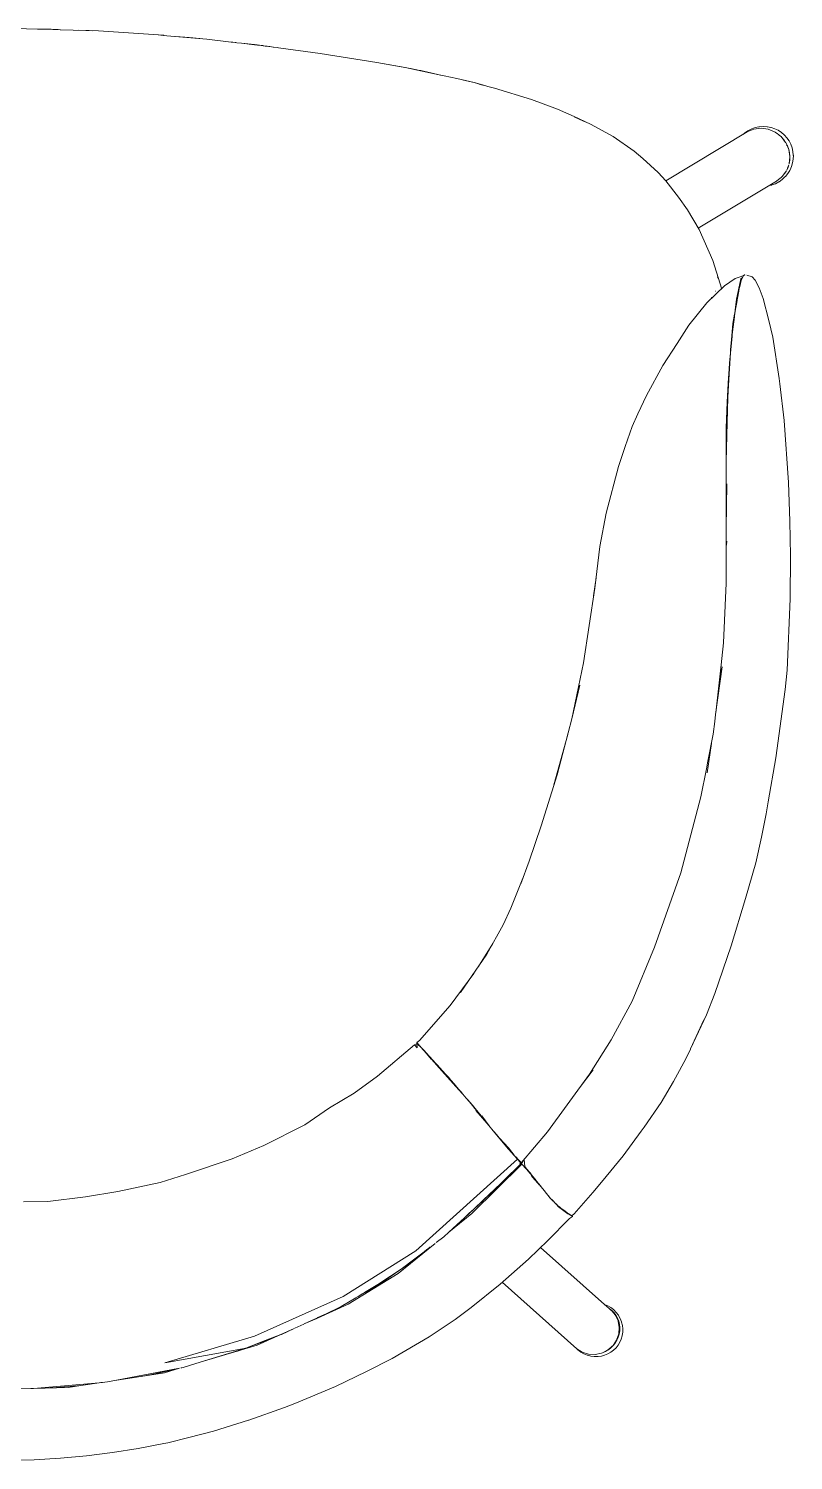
# Model space of a CAD drawing. Header units: millimetres. Extents: x 7998 to 72132, y -12523 to 5591.
# Drawn here: x 65315.4 to 65348.9, y -9745.3 to -9682.6 of the extents above; entities that cross this region are included whole.
import ezdxf

# ---------------------------------------------------------------- set-up
doc = ezdxf.new("R2010")
doc.units = ezdxf.units.MM
doc.layers.add('Xray_Furniture Temporary', color=23, linetype='Continuous', lineweight=15)

msp = doc.modelspace()

# ---------------------------------------------------------------- linework, layer by layer
at = {"layer": 'Xray_Furniture Temporary', "lineweight": 0}
for p, q in [((65314.772, -9682.589), (65315.734, -9682.609)), ((65316.042, -9682.618), (65315.734, -9682.609)), ((65316.042, -9682.618), (65316.344, -9682.618)), ((65316.74, -9682.636), (65316.072, -9682.618)), ((65316.643, -9682.633), (65316.344, -9682.618)), ((65316.751, -9682.639), (65316.74, -9682.636)), ((65318.413, -9682.688), (65316.751, -9682.639)), ((65317.997, -9682.67), (65317.538, -9682.662)), ((65317.997, -9682.67), (65318.155, -9682.681)), ((65320.819, -9682.847), (65318.413, -9682.688)), ((65320.819, -9682.847), (65321.022, -9682.863)), ((65321.049, -9682.866), (65321.022, -9682.863)), ((65321.142, -9682.871), (65321.049, -9682.866)), ((65321.258, -9682.882), (65321.142, -9682.871)), ((65321.273, -9682.883), (65321.258, -9682.882)), ((65321.404, -9682.897), (65321.273, -9682.883)), ((65323.161, -9683.052), (65321.404, -9682.897)), ((65321.806, -9682.932), (65322.393, -9682.973)), ((65322.393, -9682.973), (65322.852, -9683.024)), ((65323.161, -9683.052), (65324.22, -9683.177)), ((65324.294, -9683.185), (65324.22, -9683.177)), ((65324.407, -9683.199), (65324.294, -9683.185)), ((65324.436, -9683.202), (65324.407, -9683.199)), ((65324.477, -9683.206), (65324.436, -9683.202)), ((65324.679, -9683.23), (65324.477, -9683.206)), ((65325.245, -9683.283), (65324.679, -9683.23)), ((65324.679, -9683.23), (65325.253, -9683.299)), ((65325.245, -9683.283), (65325.589, -9683.334)), ((65325.384, -9683.312), (65325.253, -9683.299)), ((65325.384, -9683.312), (65325.545, -9683.334)), ((65325.545, -9683.334), (65325.589, -9683.334)), ((65325.718, -9683.353), (65325.545, -9683.334)), ((65325.609, -9683.334), (65325.589, -9683.334)), ((65325.609, -9683.334), (65325.655, -9683.341)), ((65325.718, -9683.353), (65325.655, -9683.341)), ((65325.655, -9683.341), (65325.811, -9683.357)), ((65325.718, -9683.353), (65325.764, -9683.36)), ((65325.883, -9683.373), (65325.764, -9683.36)), ((65325.883, -9683.373), (65325.811, -9683.357)), ((65325.927, -9683.379), (65325.883, -9683.373)), ((65326.061, -9683.394), (65325.927, -9683.379)), ((65326.079, -9683.397), (65326.061, -9683.394)), ((65326.253, -9683.417), (65326.079, -9683.397)), ((65326.259, -9683.418), (65326.253, -9683.417)), ((65326.299, -9683.423), (65326.259, -9683.418)), ((65328.127, -9683.673), (65326.299, -9683.423)), ((65330.614, -9684.071), (65328.127, -9683.673)), ((65330.614, -9684.071), (65331.844, -9684.295)), ((65330.614, -9684.071), (65332.086, -9684.334)), ((65331.844, -9684.295), (65333.479, -9684.64)), ((65332.491, -9684.423), (65332.086, -9684.334)), ((65332.491, -9684.423), (65332.537, -9684.431)), ((65332.537, -9684.431), (65332.655, -9684.459)), ((65333.479, -9684.64), (65332.655, -9684.459)), ((65333.558, -9684.656), (65333.479, -9684.64)), ((65334.11, -9684.773), (65333.558, -9684.656)), ((65334.878, -9684.954), (65334.11, -9684.773)), ((65334.878, -9684.954), (65334.414, -9684.851)), ((65335.348, -9685.082), (65334.878, -9684.954)), ((65334.878, -9684.954), (65335.257, -9685.065)), ((65335.089, -9685.022), (65335.196, -9685.047)), ((65335.257, -9685.065), (65335.348, -9685.082)), ((65335.348, -9685.082), (65335.479, -9685.122)), ((65335.764, -9685.194), (65335.479, -9685.122)), ((65337.394, -9685.695), (65335.764, -9685.194)), ((65338.531, -9686.12), (65337.394, -9685.695)), ((65338.531, -9686.12), (65339.259, -9686.446)), ((65339.256, -9686.456), (65339.672, -9686.643)), ((65339.973, -9686.775), (65339.259, -9686.446)), ((65339.743, -9686.674), (65339.672, -9686.643)), ((65339.973, -9686.775), (65340.961, -9687.322)), ((65341.879, -9687.96), (65340.961, -9687.322)), ((65346.836, -9687.119), (65343.271, -9689.261)), ((65346.677, -9687.214), (65346.722, -9687.173)), ((65346.734, -9687.163), (65346.722, -9687.173)), ((65346.87, -9687.067), (65346.734, -9687.163)), ((65346.836, -9687.119), (65347.128, -9686.997)), ((65347.017, -9686.991), (65346.87, -9687.067)), ((65347.036, -9686.983), (65347.017, -9686.991)), ((65347.036, -9686.983), (65347.192, -9686.927)), ((65347.128, -9686.997), (65347.445, -9686.957)), ((65347.355, -9686.892), (65347.192, -9686.927)), ((65347.355, -9686.892), (65347.378, -9686.889)), ((65347.378, -9686.889), (65347.543, -9686.876)), ((65347.445, -9686.957), (65347.763, -9687.001)), ((65347.543, -9686.876), (65347.709, -9686.886)), ((65347.709, -9686.886), (65347.732, -9686.89)), ((65347.873, -9686.917), (65347.732, -9686.89)), ((65347.763, -9687.001), (65348.063, -9687.126)), ((65347.873, -9686.917), (65347.894, -9686.921)), ((65348.051, -9686.974), (65347.894, -9686.921)), ((65348.2, -9687.046), (65348.051, -9686.974)), ((65348.063, -9687.126), (65348.168, -9687.206)), ((65348.21, -9687.234), (65348.168, -9687.206)), ((65348.21, -9687.234), (65348.193, -9687.226)), ((65348.339, -9687.138), (65348.2, -9687.046)), ((65348.208, -9687.237), (65348.21, -9687.234)), ((65348.254, -9687.272), (65348.21, -9687.234)), ((65348.21, -9687.234), (65348.223, -9687.248)), ((65348.254, -9687.272), (65348.322, -9687.324)), ((65348.322, -9687.324), (65348.519, -9687.574)), ((65348.465, -9687.246), (65348.339, -9687.138)), ((65348.352, -9687.362), (65348.437, -9687.456)), ((65348.465, -9687.246), (65348.473, -9687.254)), ((65348.473, -9687.254), (65348.582, -9687.375)), ((65342.267, -9688.276), (65341.879, -9687.96)), ((65348.437, -9687.456), (65348.402, -9687.425)), ((65348.437, -9687.456), (65348.43, -9687.461)), ((65348.519, -9687.574), (65348.437, -9687.456)), ((65348.437, -9687.456), (65348.46, -9687.499)), ((65348.525, -9687.581), (65348.527, -9687.587)), ((65348.601, -9687.728), (65348.527, -9687.587)), ((65348.527, -9687.587), (65348.656, -9687.88)), ((65348.601, -9687.728), (65348.567, -9687.678)), ((65348.676, -9687.51), (65348.582, -9687.375)), ((65348.591, -9687.732), (65348.601, -9687.728)), ((65348.656, -9687.88), (65348.601, -9687.728)), ((65348.601, -9687.728), (65348.615, -9687.787)), ((65348.656, -9687.88), (65348.691, -9688.033)), ((65348.656, -9687.88), (65348.706, -9688.191)), ((65348.691, -9688.033), (65348.671, -9687.977)), ((65348.751, -9687.655), (65348.676, -9687.51)), ((65348.807, -9687.809), (65348.751, -9687.655)), ((65348.807, -9687.809), (65348.844, -9687.969)), ((65348.844, -9687.969), (65348.86, -9688.131)), ((65342.939, -9688.897), (65342.267, -9688.276)), ((65348.662, -9688.552), (65348.57, -9688.792)), ((65348.662, -9688.552), (65348.631, -9688.655)), ((65348.631, -9688.655), (65348.638, -9688.614)), ((65348.676, -9688.505), (65348.674, -9688.52)), ((65348.706, -9688.205), (65348.676, -9688.505)), ((65348.676, -9688.505), (65348.701, -9688.349)), ((65348.691, -9688.033), (65348.68, -9688.035)), ((65348.701, -9688.349), (65348.686, -9688.402)), ((65348.691, -9688.033), (65348.69, -9688.095)), ((65348.706, -9688.191), (65348.691, -9688.033)), ((65348.691, -9688.348), (65348.701, -9688.349)), ((65348.701, -9688.349), (65348.697, -9688.296)), ((65348.701, -9688.349), (65348.706, -9688.205)), ((65348.706, -9688.201), (65348.706, -9688.191)), ((65348.706, -9688.201), (65348.706, -9688.205)), ((65348.782, -9688.633), (65348.829, -9688.474)), ((65348.829, -9688.474), (65348.856, -9688.31)), ((65348.856, -9688.31), (65348.861, -9688.144)), ((65348.861, -9688.144), (65348.86, -9688.131)), ((65343.269, -9689.258), (65342.939, -9688.897)), ((65348.207, -9689.202), (65348.123, -9689.268)), ((65348.207, -9689.202), (65348.272, -9689.156)), ((65348.237, -9689.299), (65348.373, -9689.203)), ((65348.272, -9689.156), (65348.252, -9689.167)), ((65348.272, -9689.156), (65348.27, -9689.153)), ((65348.306, -9689.125), (65348.272, -9689.156)), ((65348.272, -9689.156), (65348.284, -9689.142)), ((65348.372, -9689.073), (65348.306, -9689.125)), ((65348.56, -9688.818), (65348.372, -9689.073)), ((65348.373, -9689.203), (65348.495, -9689.089)), ((65348.411, -9689.019), (65348.484, -9688.931)), ((65348.484, -9688.931), (65348.459, -9688.955)), ((65348.481, -9688.928), (65348.484, -9688.931)), ((65348.484, -9688.931), (65348.526, -9688.863)), ((65348.484, -9688.931), (65348.498, -9688.902)), ((65348.495, -9689.089), (65348.511, -9689.073)), ((65348.511, -9689.073), (65348.616, -9688.945)), ((65348.57, -9688.792), (65348.631, -9688.655)), ((65348.631, -9688.655), (65348.607, -9688.695)), ((65348.704, -9688.804), (65348.616, -9688.945)), ((65348.631, -9688.655), (65348.623, -9688.652)), ((65348.704, -9688.804), (65348.715, -9688.784)), ((65348.715, -9688.784), (65348.782, -9688.633)), ((65343.824, -9689.972), (65343.269, -9689.258)), ((65348.123, -9689.268), (65344.692, -9691.33)), ((65347.901, -9689.445), (65347.789, -9689.469)), ((65347.901, -9689.445), (65347.916, -9689.441)), ((65347.916, -9689.441), (65348.072, -9689.385)), ((65348.072, -9689.385), (65348.22, -9689.309)), ((65348.22, -9689.309), (65348.237, -9689.299)), ((65343.824, -9689.972), (65344.229, -9690.535)), ((65344.73, -9691.395), (65344.229, -9690.535)), ((65345.328, -9692.751), (65344.73, -9691.395)), ((65345.328, -9692.751), (65345.648, -9693.774)), ((65345.534, -9693.462), (65345.554, -9693.53)), ((65346.314, -9693.544), (65345.846, -9693.858)), ((65346.314, -9693.544), (65346.576, -9693.447)), ((65346.565, -9693.563), (65346.513, -9693.757)), ((65346.571, -9693.624), (65346.513, -9693.892)), ((65346.631, -9693.496), (65346.565, -9693.563)), ((65346.674, -9693.403), (65346.571, -9693.624)), ((65346.674, -9693.403), (65346.576, -9693.447)), ((65346.715, -9693.384), (65346.674, -9693.403)), ((65346.715, -9693.384), (65346.737, -9693.387)), ((65346.715, -9693.384), (65346.72, -9693.394)), ((65346.737, -9693.387), (65346.725, -9693.4)), ((65346.74, -9693.399), (65346.725, -9693.4)), ((65346.737, -9693.387), (65346.74, -9693.399)), ((65346.826, -9693.394), (65347.056, -9693.467)), ((65347.056, -9693.467), (65347.185, -9693.616)), ((65347.366, -9693.956), (65347.185, -9693.616)), ((65345.846, -9693.858), (65345.068, -9694.603)), ((65345.443, -9694.094), (65345.432, -9694.099)), ((65345.433, -9694.103), (65345.444, -9694.097)), ((65345.707, -9693.972), (65345.648, -9693.774)), ((65345.696, -9693.977), (65345.707, -9693.972)), ((65345.697, -9693.981), (65345.707, -9693.972)), ((65345.707, -9693.972), (65345.737, -9693.963)), ((65346.463, -9694.04), (65346.371, -9694.447)), ((65346.405, -9694.394), (65346.438, -9694.229)), ((65346.423, -9694.347), (65346.474, -9694.075)), ((65346.438, -9694.229), (65346.467, -9694.09)), ((65346.463, -9694.04), (65346.516, -9693.762)), ((65346.467, -9694.09), (65346.474, -9694.075)), ((65346.474, -9694.075), (65346.493, -9693.974)), ((65346.493, -9693.974), (65346.513, -9693.892)), ((65346.516, -9693.762), (65346.513, -9693.757)), ((65346.544, -9693.746), (65346.516, -9693.762)), ((65346.542, -9693.721), (65346.551, -9693.716)), ((65347.366, -9693.956), (65347.533, -9694.413)), ((65345.068, -9694.603), (65344.276, -9695.584)), ((65345.258, -9694.366), (65345.267, -9694.362)), ((65345.27, -9694.369), (65345.259, -9694.374)), ((65346.341, -9694.808), (65346.302, -9695.058)), ((65346.371, -9694.447), (65346.31, -9694.925)), ((65346.31, -9694.925), (65346.332, -9694.806)), ((65346.332, -9694.806), (65346.369, -9694.586)), ((65346.378, -9694.587), (65346.341, -9694.808)), ((65346.369, -9694.586), (65346.405, -9694.394)), ((65346.414, -9694.395), (65346.378, -9694.587)), ((65346.423, -9694.347), (65346.414, -9694.395)), ((65347.533, -9694.413), (65347.78, -9695.378)), ((65346.213, -9695.52), (65346.136, -9696.401)), ((65346.213, -9695.52), (65346.286, -9695.108)), ((65346.214, -9695.651), (65346.286, -9695.108)), ((65346.262, -9695.339), (65346.223, -9695.653)), ((65346.302, -9695.058), (65346.262, -9695.339)), ((65346.286, -9695.108), (65346.293, -9695.056)), ((65346.293, -9695.056), (65346.31, -9694.925)), ((65347.955, -9696.12), (65347.78, -9695.378)), ((65343.766, -9696.384), (65344.276, -9695.584)), ((65346.214, -9695.651), (65346.125, -9696.507)), ((65346.178, -9696.066), (65346.147, -9696.382)), ((65346.172, -9696.052), (65346.178, -9696.066)), ((65346.184, -9695.999), (65346.178, -9696.066)), ((65346.184, -9695.999), (65346.18, -9695.978)), ((65346.223, -9695.653), (65346.184, -9695.999)), ((65348.242, -9697.919), (65347.955, -9696.12)), ((65343.766, -9696.384), (65343.148, -9697.36)), ((65346.102, -9696.799), (65346.126, -9696.515)), ((65346.11, -9696.647), (65346.102, -9696.799)), ((65346.126, -9696.515), (65346.11, -9696.647)), ((65346.147, -9696.382), (65346.111, -9696.8)), ((65346.126, -9696.515), (65346.125, -9696.507)), ((65346.133, -9696.541), (65346.126, -9696.515)), ((65342.431, -9698.664), (65343.148, -9697.36)), ((65346.039, -9697.73), (65346.069, -9697.25)), ((65346.078, -9697.251), (65346.048, -9697.731)), ((65346.069, -9697.25), (65346.102, -9696.799)), ((65346.111, -9696.8), (65346.078, -9697.251)), ((65346.026, -9697.887), (65345.965, -9698.959)), ((65346.026, -9697.887), (65346.011, -9698.234)), ((65346.048, -9697.731), (65346.02, -9698.235)), ((65346.026, -9697.887), (65346.039, -9697.73)), ((65348.242, -9697.919), (65348.273, -9698.158)), ((65342.044, -9699.471), (65342.431, -9698.664)), ((65346.007, -9698.319), (65345.964, -9699.301)), ((65346.02, -9698.235), (65345.995, -9698.76)), ((65346.007, -9698.319), (65346.011, -9698.234)), ((65348.455, -9699.771), (65348.273, -9698.158)), ((65345.965, -9698.959), (65345.916, -9700.08)), ((65345.967, -9699.229), (65345.974, -9699.269)), ((65345.995, -9698.76), (65345.973, -9699.302)), ((65341.802, -9700.028), (65342.044, -9699.471)), ((65345.955, -9699.857), (65345.94, -9700.421)), ((65345.964, -9699.301), (65345.955, -9699.857)), ((65345.973, -9699.317), (65345.955, -9699.857)), ((65345.973, -9699.302), (65345.973, -9699.311)), ((65345.973, -9699.311), (65345.973, -9699.317)), ((65348.455, -9699.771), (65348.647, -9702.489)), ((65341.487, -9700.906), (65341.802, -9700.028)), ((65345.916, -9700.08), (65345.923, -9701.154)), ((65345.94, -9700.421), (65345.93, -9700.991)), ((65341.195, -9701.789), (65341.487, -9700.906)), ((65345.93, -9700.991), (65345.923, -9701.154)), ((65345.923, -9701.154), (65345.924, -9701.565)), ((65345.93, -9700.991), (65345.924, -9701.565)), ((65340.652, -9703.831), (65341.195, -9701.789)), ((65345.924, -9701.565), (65345.92, -9702.144)), ((65345.92, -9702.144), (65345.919, -9702.726)), ((65345.919, -9702.726), (65345.917, -9702.752)), ((65345.917, -9702.752), (65345.918, -9703.311)), ((65345.918, -9704.488), (65345.944, -9702.535)), ((65348.647, -9702.489), (65348.712, -9704.175)), ((65345.918, -9703.311), (65345.918, -9704.488)), ((65340.652, -9703.831), (65340.379, -9705.284)), ((65348.712, -9704.175), (65348.73, -9705.692)), ((65345.919, -9704.658), (65345.917, -9704.803)), ((65345.917, -9704.865), (65345.917, -9704.803)), ((65345.917, -9704.865), (65345.919, -9705.019)), ((65345.918, -9704.488), (65345.919, -9704.658)), ((65340.162, -9707.109), (65340.379, -9705.284)), ((65345.919, -9705.278), (65345.917, -9705.219)), ((65345.917, -9706.903), (65345.917, -9705.29)), ((65345.919, -9705.019), (65345.919, -9705.208)), ((65345.943, -9705.06), (65345.919, -9705.208)), ((65345.919, -9705.278), (65345.943, -9705.12)), ((65348.724, -9707.589), (65348.73, -9705.692)), ((65340.216, -9706.655), (65340.111, -9707.452)), ((65339.669, -9710.395), (65340.162, -9707.109)), ((65345.797, -9709.508), (65345.917, -9706.903)), ((65348.724, -9707.589), (65348.585, -9710.708)), ((65345.797, -9709.508), (65345.577, -9711.572)), ((65339.669, -9710.395), (65339.157, -9712.846)), ((65345.744, -9710.568), (65345.448, -9712.655)), ((65345.694, -9710.471), (65345.46, -9712.575)), ((65345.694, -9710.471), (65345.663, -9710.823)), ((65345.663, -9710.823), (65345.586, -9711.573)), ((65348.501, -9711.561), (65348.585, -9710.708)), ((65339.157, -9712.846), (65339.512, -9711.369)), ((65345.577, -9711.572), (65345.46, -9712.575)), ((65345.586, -9711.573), (65345.492, -9712.346)), ((65348.501, -9711.561), (65348.097, -9714.557)), ((65339.157, -9712.846), (65338.507, -9715.3)), ((65345.414, -9712.964), (65345.35, -9713.514)), ((65345.448, -9712.655), (65345.414, -9712.964)), ((65338.977, -9713.528), (65338.371, -9715.736)), ((65345.101, -9714.77), (65345.35, -9713.514)), ((65345.268, -9713.927), (65345.087, -9715.206)), ((65345.082, -9714.875), (65345.05, -9715.029)), ((65345.101, -9714.77), (65345.082, -9714.875)), ((65348.097, -9714.557), (65347.763, -9716.485)), ((65337.81, -9717.534), (65338.507, -9715.3)), ((65344.805, -9716.269), (65345.05, -9715.029)), ((65344.805, -9716.269), (65343.924, -9719.59)), ((65347.763, -9716.485), (65347.667, -9717.007)), ((65347.667, -9717.007), (65347.464, -9718.025)), ((65337.81, -9717.534), (65337.281, -9719.081)), ((65347.214, -9719.151), (65347.464, -9718.025)), ((65336.916, -9720.071), (65337.281, -9719.081)), ((65346.767, -9720.725), (65347.214, -9719.151)), ((65337.013, -9719.832), (65336.484, -9721.136)), ((65343.924, -9719.59), (65342.784, -9722.847)), ((65336.484, -9721.136), (65336.144, -9721.872)), ((65346.767, -9720.725), (65346.131, -9722.798)), ((65335.436, -9723.161), (65336.144, -9721.872)), ((65335.695, -9722.69), (65335.065, -9723.699)), ((65341.794, -9725.219), (65342.784, -9722.847)), ((65345.415, -9724.879), (65346.131, -9722.798)), ((65334.282, -9724.834), (65335.436, -9723.161)), ((65334.853, -9724.006), (65333.825, -9725.412)), ((65345.415, -9724.879), (65345.05, -9725.821)), ((65333.825, -9725.412), (65332.476, -9726.944)), ((65340.875, -9726.92), (65341.794, -9725.219)), ((65344.354, -9727.309), (65345.05, -9725.821)), ((65344.354, -9727.309), (65344.944, -9726.034)), ((65332.264, -9727.139), (65330.643, -9728.507)), ((65332.364, -9727.074), (65332.264, -9727.139)), ((65332.264, -9727.139), (65332.376, -9727.268)), ((65332.364, -9727.074), (65332.382, -9727.078)), ((65332.376, -9727.268), (65332.364, -9727.074)), ((65332.379, -9727.089), (65332.364, -9727.074)), ((65332.476, -9726.944), (65332.369, -9727.029)), ((65332.389, -9727.064), (65332.369, -9727.029)), ((65332.379, -9727.089), (65332.382, -9727.078)), ((65332.401, -9727.104), (65332.379, -9727.089)), ((65332.382, -9727.078), (65332.401, -9727.104)), ((65332.407, -9727.098), (65332.382, -9727.078)), ((65332.389, -9727.064), (65332.415, -9727.099)), ((65332.389, -9727.072), (65332.389, -9727.064)), ((65332.389, -9727.072), (65332.415, -9727.099)), ((65332.407, -9727.098), (65332.389, -9727.072)), ((65332.393, -9727.059), (65332.485, -9727.175)), ((65332.401, -9727.104), (65332.428, -9727.136)), ((65332.409, -9727.105), (65332.407, -9727.098)), ((65332.452, -9727.15), (65332.409, -9727.105)), ((65332.415, -9727.099), (65332.441, -9727.119)), ((65332.503, -9727.208), (65332.428, -9727.136)), ((65332.441, -9727.119), (65332.466, -9727.152)), ((65332.454, -9727.152), (65332.452, -9727.15)), ((65332.46, -9727.158), (65332.454, -9727.152)), ((65332.503, -9727.208), (65332.46, -9727.158)), ((65332.466, -9727.152), (65332.47, -9727.156)), ((65332.541, -9727.233), (65332.485, -9727.175)), ((65332.485, -9727.175), (65332.515, -9727.198)), ((65332.515, -9727.198), (65332.541, -9727.233)), ((65332.635, -9727.347), (65332.535, -9727.239)), ((65332.541, -9727.233), (65332.641, -9727.341)), ((65332.635, -9727.347), (65332.541, -9727.233)), ((65332.679, -9727.392), (65332.635, -9727.347)), ((65332.641, -9727.341), (65332.686, -9727.386)), ((65332.759, -9727.482), (65332.679, -9727.392)), ((65332.686, -9727.386), (65332.766, -9727.476)), ((65332.781, -9727.513), (65332.759, -9727.482)), ((65332.766, -9727.476), (65332.915, -9727.639)), ((65332.781, -9727.513), (65332.828, -9727.566)), ((65339.924, -9728.419), (65340.875, -9726.92)), ((65344.347, -9727.323), (65344.153, -9727.741)), ((65344.347, -9727.323), (65344.354, -9727.309)), ((65332.858, -9727.598), (65332.828, -9727.566)), ((65332.909, -9727.646), (65332.858, -9727.598)), ((65332.858, -9727.598), (65332.996, -9727.757)), ((65333.012, -9727.761), (65332.909, -9727.646)), ((65332.915, -9727.639), (65333.084, -9727.825)), ((65332.996, -9727.757), (65333.006, -9727.767)), ((65333.006, -9727.767), (65333.15, -9727.917)), ((65333.006, -9727.767), (65333.452, -9728.277)), ((65333.05, -9727.801), (65333.012, -9727.761)), ((65333.078, -9727.831), (65333.05, -9727.801)), ((65333.078, -9727.831), (65333.452, -9728.277)), ((65333.185, -9727.941), (65333.078, -9727.831)), ((65333.084, -9727.825), (65333.185, -9727.941)), ((65333.229, -9727.998), (65333.15, -9727.917)), ((65333.228, -9727.981), (65333.185, -9727.941)), ((65333.236, -9727.992), (65333.228, -9727.981)), ((65333.229, -9727.998), (65333.261, -9728.034)), ((65333.236, -9727.992), (65333.264, -9728.021)), ((65333.455, -9728.248), (65333.261, -9728.034)), ((65333.261, -9728.034), (65333.371, -9728.142)), ((65333.264, -9728.021), (65333.268, -9728.028)), ((65333.268, -9728.028), (65333.371, -9728.142)), ((65333.371, -9728.142), (65333.407, -9728.178)), ((65344.153, -9727.741), (65343.692, -9728.586)), ((65329.61, -9729.253), (65330.643, -9728.507)), ((65333.407, -9728.178), (65333.461, -9728.241)), ((65334.201, -9729.098), (65333.452, -9728.277)), ((65333.652, -9728.467), (65333.455, -9728.248)), ((65333.461, -9728.241), (65333.658, -9728.461)), ((65333.848, -9728.687), (65333.652, -9728.467)), ((65333.658, -9728.461), (65333.854, -9728.681)), ((65333.745, -9728.55), (65333.658, -9728.461)), ((65333.854, -9728.681), (65333.745, -9728.55)), ((65334.038, -9728.902), (65333.848, -9728.687)), ((65333.854, -9728.681), (65333.998, -9728.843)), ((65339.924, -9728.419), (65338.091, -9730.943)), ((65339.532, -9728.959), (65340.094, -9728.231)), ((65343.062, -9729.664), (65343.605, -9728.739)), ((65343.605, -9728.739), (65343.692, -9728.586)), ((65328.537, -9729.887), (65329.61, -9729.253)), ((65334.188, -9729.075), (65333.998, -9728.843)), ((65334.188, -9729.075), (65334.038, -9728.902)), ((65334.141, -9729.033), (65334.188, -9729.075)), ((65334.195, -9729.081), (65334.188, -9729.075)), ((65334.217, -9729.106), (65334.195, -9729.081)), ((65334.247, -9729.14), (65334.201, -9729.098)), ((65334.201, -9729.098), (65334.379, -9729.293)), ((65334.236, -9729.119), (65334.217, -9729.106)), ((65334.247, -9729.14), (65334.217, -9729.106)), ((65334.379, -9729.293), (65334.269, -9729.161)), ((65334.527, -9729.468), (65334.379, -9729.293)), ((65327.454, -9730.643), (65328.537, -9729.887)), ((65334.665, -9729.632), (65334.527, -9729.468)), ((65334.626, -9729.571), (65334.527, -9729.468)), ((65334.626, -9729.571), (65334.672, -9729.626)), ((65334.795, -9729.789), (65334.665, -9729.632)), ((65334.672, -9729.626), (65334.689, -9729.644)), ((65334.689, -9729.644), (65334.802, -9729.783)), ((65334.891, -9729.906), (65334.795, -9729.789)), ((65334.802, -9729.783), (65334.856, -9729.849)), ((65334.856, -9729.849), (65335.051, -9730.087)), ((65334.92, -9729.936), (65334.891, -9729.906)), ((65334.921, -9729.942), (65334.92, -9729.936)), ((65335.299, -9730.406), (65334.921, -9729.942)), ((65334.946, -9730.013), (65335.299, -9730.406)), ((65334.946, -9730.013), (65335.436, -9730.573)), ((65343.062, -9729.664), (65342.318, -9730.747)), ((65325.66, -9731.549), (65327.454, -9730.643)), ((65335.306, -9730.4), (65335.051, -9730.087)), ((65335.537, -9730.676), (65335.206, -9730.25)), ((65335.436, -9730.573), (65335.299, -9730.406)), ((65335.306, -9730.4), (65335.442, -9730.567)), ((65335.441, -9730.584), (65335.436, -9730.573)), ((65335.577, -9730.745), (65335.441, -9730.584)), ((65335.442, -9730.567), (65335.537, -9730.676)), ((65335.537, -9730.676), (65335.583, -9730.739)), ((65335.648, -9730.831), (65335.577, -9730.745)), ((65335.583, -9730.739), (65335.727, -9730.912)), ((65335.648, -9730.831), (65336.291, -9731.6)), ((65335.727, -9730.912), (65335.869, -9731.084)), ((65335.869, -9731.084), (65335.915, -9731.139)), ((65335.915, -9731.139), (65335.989, -9731.23)), ((65336.375, -9731.653), (65335.989, -9731.23)), ((65336.127, -9731.392), (65335.989, -9731.23)), ((65336.943, -9732.297), (65338.091, -9730.943)), ((65341.41, -9731.997), (65342.188, -9730.922)), ((65342.318, -9730.747), (65342.188, -9730.922)), ((65325.66, -9731.549), (65324.264, -9732.133)), ((65336.127, -9731.392), (65336.14, -9731.408)), ((65336.14, -9731.408), (65336.374, -9731.684)), ((65336.367, -9731.69), (65336.291, -9731.6)), ((65336.422, -9731.757), (65336.367, -9731.69)), ((65336.374, -9731.684), (65336.471, -9731.795)), ((65336.375, -9731.653), (65336.625, -9731.97)), ((65336.375, -9731.653), (65336.554, -9731.89)), ((65336.464, -9731.801), (65336.422, -9731.757)), ((65336.49, -9731.831), (65336.464, -9731.801)), ((65336.471, -9731.795), (65336.554, -9731.89)), ((65336.772, -9732.139), (65336.49, -9731.831)), ((65336.554, -9731.89), (65336.625, -9731.97)), ((65322.227, -9732.817), (65324.264, -9732.133)), ((65336.772, -9732.139), (65332.318, -9736.169)), ((65336.958, -9732.363), (65334.767, -9734.531)), ((65336.9, -9732.37), (65336.172, -9733.074)), ((65336.701, -9732.045), (65336.693, -9732.053)), ((65336.701, -9732.045), (65336.823, -9732.168)), ((65336.887, -9732.276), (65336.772, -9732.139)), ((65336.823, -9732.168), (65336.899, -9732.256)), ((65336.883, -9732.333), (65336.896, -9732.315)), ((65336.9, -9732.332), (65336.883, -9732.333)), ((65336.892, -9732.275), (65336.887, -9732.276)), ((65336.899, -9732.256), (65336.892, -9732.275)), ((65336.892, -9732.275), (65336.895, -9732.279)), ((65336.895, -9732.279), (65336.92, -9732.272)), ((65336.896, -9732.315), (65336.899, -9732.283)), ((65336.896, -9732.315), (65336.9, -9732.332)), ((65336.92, -9732.272), (65336.899, -9732.256)), ((65336.943, -9732.297), (65336.899, -9732.283)), ((65336.9, -9732.332), (65336.9, -9732.37)), ((65336.943, -9732.297), (65336.92, -9732.272)), ((65336.93, -9732.328), (65336.961, -9732.359)), ((65336.958, -9732.363), (65336.93, -9732.328)), ((65337.044, -9732.178), (65336.934, -9732.324)), ((65336.934, -9732.324), (65336.948, -9732.334)), ((65336.948, -9732.334), (65337.044, -9732.178)), ((65336.961, -9732.359), (65336.958, -9732.363)), ((65336.961, -9732.359), (65337.174, -9732.585)), ((65337.064, -9732.155), (65337.091, -9732.464)), ((65337.091, -9732.464), (65337.164, -9732.562)), ((65341.41, -9731.997), (65340.46, -9733.154)), ((65319.264, -9733.564), (65321.122, -9733.173)), ((65322.227, -9732.817), (65321.122, -9733.173)), ((65336.172, -9733.074), (65336.037, -9733.206)), ((65337.164, -9732.562), (65337.212, -9732.618)), ((65337.174, -9732.585), (65337.319, -9732.757)), ((65337.212, -9732.618), (65337.266, -9732.68)), ((65337.266, -9732.68), (65337.324, -9732.75)), ((65337.383, -9732.834), (65337.319, -9732.757)), ((65337.324, -9732.75), (65337.388, -9732.827)), ((65337.522, -9733.034), (65337.368, -9732.859)), ((65337.452, -9732.919), (65337.383, -9732.834)), ((65337.388, -9732.827), (65337.458, -9732.913)), ((65337.458, -9732.913), (65337.525, -9732.997)), ((65337.519, -9733.003), (65337.525, -9732.997)), ((65337.522, -9733.034), (65337.534, -9733.022)), ((65337.523, -9733.008), (65337.529, -9733.002)), ((65337.527, -9733.013), (65337.523, -9733.008)), ((65337.525, -9733.037), (65337.534, -9733.022)), ((65337.689, -9733.219), (65337.525, -9733.037)), ((65337.534, -9733.022), (65337.527, -9733.013)), ((65337.529, -9733.002), (65337.533, -9732.998)), ((65337.533, -9733.007), (65337.543, -9733.012)), ((65337.534, -9733.022), (65337.54, -9733.015)), ((65337.607, -9733.114), (65337.534, -9733.022)), ((65337.54, -9733.015), (65337.546, -9733.016)), ((65337.546, -9733.016), (65337.613, -9733.107)), ((65337.689, -9733.219), (65337.607, -9733.114)), ((65337.78, -9733.32), (65337.613, -9733.107)), ((65340.077, -9733.611), (65340.46, -9733.154)), ((65317.847, -9733.798), (65316.186, -9734.001)), ((65317.847, -9733.798), (65319.264, -9733.564)), ((65336.037, -9733.206), (65335.269, -9733.946)), ((65335.671, -9733.567), (65335.274, -9733.953)), ((65336.037, -9733.206), (65335.671, -9733.567)), ((65337.729, -9733.269), (65337.689, -9733.219)), ((65337.729, -9733.269), (65337.735, -9733.276)), ((65337.866, -9733.428), (65337.735, -9733.276)), ((65337.78, -9733.32), (65337.866, -9733.428)), ((65337.866, -9733.428), (65337.952, -9733.534)), ((65337.952, -9733.534), (65338.036, -9733.638)), ((65338.036, -9733.638), (65338.118, -9733.735)), ((65338.118, -9733.735), (65338.197, -9733.825)), ((65338.194, -9733.836), (65338.118, -9733.735)), ((65340.077, -9733.611), (65339.252, -9734.545)), ((65316.186, -9734.001), (65315.126, -9734.012)), ((65334.864, -9734.338), (65334.444, -9734.721)), ((65334.66, -9734.512), (65334.859, -9734.331)), ((65334.859, -9734.331), (65335.269, -9733.946)), ((65335.274, -9733.953), (65334.864, -9734.338)), ((65338.266, -9733.915), (65338.194, -9733.836)), ((65338.263, -9733.919), (65338.194, -9733.836)), ((65338.339, -9733.992), (65338.263, -9733.919)), ((65338.339, -9733.992), (65338.266, -9733.915)), ((65338.272, -9733.909), (65338.345, -9733.985)), ((65338.345, -9733.985), (65338.415, -9734.056)), ((65338.476, -9734.128), (65338.409, -9734.063)), ((65338.415, -9734.056), (65338.482, -9734.122)), ((65338.542, -9734.189), (65338.476, -9734.128)), ((65338.57, -9734.233), (65338.476, -9734.128)), ((65338.482, -9734.122), (65338.548, -9734.183)), ((65338.607, -9734.246), (65338.542, -9734.189)), ((65338.548, -9734.183), (65338.613, -9734.239)), ((65338.981, -9734.542), (65338.57, -9734.233)), ((65338.67, -9734.298), (65338.607, -9734.246)), ((65338.613, -9734.239), (65338.676, -9734.292)), ((65338.732, -9734.348), (65338.67, -9734.298)), ((65338.676, -9734.292), (65338.738, -9734.341)), ((65338.793, -9734.393), (65338.732, -9734.348)), ((65338.738, -9734.341), (65338.799, -9734.387)), ((65338.852, -9734.435), (65338.793, -9734.393)), ((65338.799, -9734.387), (65338.858, -9734.429)), ((65338.907, -9734.473), (65338.852, -9734.435)), ((65338.858, -9734.429), (65338.913, -9734.467)), ((65334.767, -9734.531), (65333.764, -9735.346)), ((65334.287, -9734.86), (65333.764, -9735.346)), ((65334.444, -9734.721), (65334.287, -9734.86)), ((65334.66, -9734.512), (65334.444, -9734.721)), ((65339.051, -9734.745), (65338.101, -9735.71)), ((65338.958, -9734.507), (65338.907, -9734.473)), ((65338.913, -9734.467), (65338.92, -9734.472)), ((65338.92, -9734.472), (65338.948, -9734.493)), ((65339.005, -9734.536), (65338.948, -9734.493)), ((65339.005, -9734.536), (65338.958, -9734.507)), ((65339.188, -9734.655), (65338.981, -9734.542)), ((65339.046, -9734.561), (65339.005, -9734.536)), ((65339.08, -9734.58), (65339.046, -9734.561)), ((65339.188, -9734.655), (65339.051, -9734.745)), ((65339.106, -9734.593), (65339.08, -9734.58)), ((65339.161, -9734.628), (65339.106, -9734.593)), ((65339.17, -9734.62), (65339.252, -9734.545)), ((65339.17, -9734.62), (65339.188, -9734.655)), ((65333.213, -9735.802), (65333.543, -9735.551)), ((65333.759, -9735.35), (65333.543, -9735.551)), ((65332.318, -9736.169), (65329.139, -9738.163)), ((65333.163, -9735.835), (65331.539, -9737.156)), ((65332.687, -9736.207), (65331.539, -9737.156)), ((65332.216, -9736.56), (65332.683, -9736.2)), ((65332.216, -9736.56), (65332.687, -9736.207)), ((65332.687, -9736.207), (65332.22, -9736.568)), ((65332.683, -9736.2), (65332.795, -9736.11)), ((65332.797, -9736.119), (65332.687, -9736.207)), ((65332.937, -9736.003), (65332.804, -9736.113)), ((65332.804, -9736.113), (65332.942, -9736.008)), ((65338.101, -9735.71), (65337.252, -9736.528)), ((65340.582, -9738.508), (65337.782, -9736.018)), ((65331.731, -9736.926), (65331.214, -9737.284)), ((65331.516, -9737.065), (65331.727, -9736.919)), ((65331.727, -9736.919), (65332.216, -9736.56)), ((65332.22, -9736.568), (65331.731, -9736.926)), ((65337.252, -9736.528), (65336.012, -9737.62)), ((65331.539, -9737.156), (65329.347, -9738.503)), ((65331.539, -9737.156), (65329.688, -9738.221)), ((65330.659, -9737.635), (65331.21, -9737.276)), ((65331.214, -9737.284), (65330.663, -9737.642)), ((65331.21, -9737.276), (65331.294, -9737.218)), ((65331.294, -9737.218), (65331.428, -9737.13)), ((65331.428, -9737.13), (65331.516, -9737.065)), ((65339.374, -9740.451), (65336.102, -9737.541)), ((65329.139, -9738.163), (65325.256, -9739.901)), ((65329.77, -9738.174), (65329.965, -9738.054)), ((65329.965, -9738.054), (65330.067, -9737.995)), ((65330.067, -9737.995), (65330.659, -9737.635)), ((65330.663, -9737.642), (65330.142, -9737.96)), ((65334.746, -9738.643), (65336.012, -9737.62)), ((65328.007, -9739.108), (65329.347, -9738.503)), ((65328.326, -9738.948), (65329.046, -9738.609)), ((65329.046, -9738.609), (65329.688, -9738.221)), ((65334.036, -9739.167), (65334.746, -9738.643)), ((65340.589, -9738.51), (65340.582, -9738.508)), ((65340.727, -9738.568), (65340.589, -9738.51)), ((65340.789, -9738.692), (65340.589, -9738.51)), ((65340.727, -9738.568), (65340.739, -9738.574)), ((65340.739, -9738.574), (65340.868, -9738.649)), ((65340.789, -9738.692), (65340.801, -9738.699)), ((65340.801, -9738.699), (65340.793, -9738.696)), ((65340.799, -9738.701), (65340.801, -9738.699)), ((65340.801, -9738.699), (65340.91, -9738.785)), ((65340.87, -9738.764), (65340.801, -9738.699)), ((65340.801, -9738.699), (65340.833, -9738.731)), ((65340.868, -9738.649), (65340.986, -9738.741)), ((65340.89, -9738.779), (65340.87, -9738.764)), ((65340.89, -9738.779), (65340.905, -9738.791)), ((65340.91, -9738.785), (65340.905, -9738.791)), ((65340.905, -9738.791), (65340.937, -9738.828)), ((65340.91, -9738.785), (65341.007, -9738.885)), ((65340.937, -9738.828), (65340.95, -9738.851)), ((65341.007, -9738.885), (65340.937, -9738.828)), ((65340.986, -9738.741), (65341, -9738.753)), ((65341, -9738.753), (65341.104, -9738.861)), ((65327.014, -9739.557), (65327.415, -9739.376)), ((65327.432, -9739.368), (65328.004, -9739.1)), ((65327.432, -9739.368), (65327.976, -9739.123)), ((65328.007, -9739.108), (65327.976, -9739.123)), ((65328.004, -9739.1), (65328.027, -9739.088)), ((65328.31, -9738.956), (65328.007, -9739.108)), ((65328.027, -9739.088), (65328.31, -9738.956)), ((65332.91, -9739.927), (65334.036, -9739.167)), ((65340.95, -9738.851), (65340.994, -9738.896)), ((65341.007, -9738.885), (65340.994, -9738.896)), ((65340.994, -9738.896), (65341.04, -9738.959)), ((65341.09, -9738.997), (65341.007, -9738.885)), ((65341.007, -9738.885), (65341.052, -9738.965)), ((65341.057, -9738.978), (65341.04, -9738.959)), ((65341.04, -9738.959), (65341.052, -9738.965)), ((65341.052, -9738.965), (65341.057, -9738.978)), ((65341.062, -9738.989), (65341.057, -9738.978)), ((65341.068, -9738.99), (65341.062, -9738.989)), ((65341.076, -9739.007), (65341.068, -9738.99)), ((65341.068, -9738.99), (65341.083, -9739.002)), ((65341.142, -9739.128), (65341.076, -9739.007)), ((65341.181, -9739.235), (65341.076, -9739.007)), ((65341.083, -9739.002), (65341.09, -9738.997)), ((65341.083, -9739.002), (65341.142, -9739.128)), ((65341.09, -9738.997), (65341.157, -9739.12)), ((65341.104, -9738.861), (65341.193, -9738.981)), ((65341.157, -9739.12), (65341.104, -9739.046)), ((65341.142, -9739.128), (65341.157, -9739.12)), ((65341.181, -9739.235), (65341.142, -9739.128)), ((65341.142, -9739.128), (65341.201, -9739.253)), ((65341.157, -9739.12), (65341.208, -9739.251)), ((65341.157, -9739.12), (65341.18, -9739.208)), ((65341.185, -9739.242), (65341.181, -9739.235)), ((65341.232, -9739.517), (65341.185, -9739.242)), ((65341.193, -9738.981), (65341.205, -9738.998)), ((65341.208, -9739.251), (65341.201, -9739.253)), ((65341.201, -9739.253), (65341.224, -9739.391)), ((65341.224, -9739.391), (65341.201, -9739.293)), ((65341.205, -9738.998), (65341.277, -9739.129)), ((65341.208, -9739.251), (65341.241, -9739.388)), ((65341.241, -9739.388), (65341.209, -9739.302)), ((65341.241, -9739.388), (65341.224, -9739.391)), ((65341.239, -9739.53), (65341.224, -9739.391)), ((65341.224, -9739.391), (65341.248, -9739.529)), ((65341.241, -9739.388), (65341.24, -9739.481)), ((65341.256, -9739.528), (65341.241, -9739.388)), ((65341.331, -9739.269), (65341.277, -9739.129)), ((65341.331, -9739.269), (65341.337, -9739.288)), ((65341.337, -9739.288), (65341.371, -9739.433)), ((65341.371, -9739.433), (65341.386, -9739.581)), ((65321.316, -9741.065), (65325.256, -9739.901)), ((65326.399, -9739.835), (65325.365, -9740.302)), ((65325.533, -9740.173), (65326.396, -9739.826)), ((65326.399, -9739.835), (65325.535, -9740.182)), ((65326.396, -9739.826), (65326.992, -9739.567)), ((65326.426, -9739.823), (65326.399, -9739.835)), ((65326.426, -9739.823), (65326.992, -9739.567)), ((65331.287, -9740.878), (65332.91, -9739.927)), ((65340.959, -9740.305), (65341.11, -9740.08)), ((65341.126, -9740.076), (65341.046, -9740.193)), ((65341.046, -9740.193), (65341.11, -9740.08)), ((65341.133, -9740.08), (65341.06, -9740.203)), ((65341.11, -9740.08), (65341.208, -9739.806)), ((65341.11, -9740.08), (65341.118, -9740.072)), ((65341.118, -9740.072), (65341.175, -9739.943)), ((65341.223, -9739.81), (65341.126, -9740.076)), ((65341.126, -9740.076), (65341.133, -9740.08)), ((65341.133, -9740.08), (65341.191, -9739.948)), ((65341.191, -9739.948), (65341.143, -9740.03)), ((65341.175, -9739.943), (65341.214, -9739.808)), ((65341.191, -9739.948), (65341.175, -9739.943)), ((65341.231, -9739.811), (65341.191, -9739.948)), ((65341.191, -9739.948), (65341.206, -9739.857)), ((65341.208, -9739.798), (65341.232, -9739.517)), ((65341.208, -9739.806), (65341.208, -9739.798)), ((65341.214, -9739.808), (65341.235, -9739.669)), ((65341.235, -9739.669), (65341.223, -9739.81)), ((65341.231, -9739.811), (65341.223, -9739.81)), ((65341.252, -9739.67), (65341.228, -9739.76)), ((65341.252, -9739.67), (65341.231, -9739.811)), ((65341.248, -9739.529), (65341.235, -9739.669)), ((65341.235, -9739.669), (65341.239, -9739.53)), ((65341.235, -9739.669), (65341.252, -9739.67)), ((65341.252, -9739.67), (65341.244, -9739.578)), ((65341.248, -9739.529), (65341.256, -9739.528)), ((65341.256, -9739.528), (65341.252, -9739.67)), ((65341.256, -9740.166), (65341.315, -9740.031)), ((65341.315, -9740.031), (65341.357, -9739.89)), ((65341.36, -9739.878), (65341.357, -9739.89)), ((65341.383, -9739.73), (65341.36, -9739.878)), ((65341.386, -9739.581), (65341.383, -9739.73)), ((65324.89, -9740.422), (65321.316, -9741.065)), ((65325.365, -9740.302), (65322.875, -9741.043)), ((65322.875, -9741.043), (65324.634, -9740.504)), ((65324.199, -9740.649), (65324.634, -9740.504)), ((65324.636, -9740.513), (65324.459, -9740.572)), ((65324.634, -9740.504), (65324.696, -9740.481)), ((65324.84, -9740.438), (65324.636, -9740.513)), ((65324.84, -9740.438), (65324.696, -9740.481)), ((65324.89, -9740.422), (65324.852, -9740.433)), ((65324.89, -9740.422), (65324.972, -9740.389)), ((65325.535, -9740.182), (65324.972, -9740.389)), ((65325.014, -9740.374), (65325.314, -9740.254)), ((65325.314, -9740.254), (65325.533, -9740.173)), ((65339.374, -9740.451), (65339.612, -9740.607)), ((65339.419, -9740.499), (65339.374, -9740.451)), ((65339.537, -9740.592), (65339.419, -9740.499)), ((65339.552, -9740.602), (65339.537, -9740.592)), ((65339.552, -9740.602), (65339.681, -9740.677)), ((65339.612, -9740.607), (65339.885, -9740.696)), ((65339.819, -9740.735), (65339.681, -9740.677)), ((65339.885, -9740.696), (65340.174, -9740.71)), ((65340.174, -9740.71), (65340.46, -9740.649)), ((65340.46, -9740.649), (65340.493, -9740.632)), ((65340.501, -9740.63), (65340.493, -9740.632)), ((65340.501, -9740.63), (65340.722, -9740.517)), ((65340.632, -9740.575), (65340.501, -9740.63)), ((65340.632, -9740.575), (65340.574, -9740.592)), ((65340.73, -9740.682), (65340.592, -9740.74)), ((65340.627, -9740.565), (65340.632, -9740.575)), ((65340.756, -9740.503), (65340.632, -9740.575)), ((65340.632, -9740.575), (65340.684, -9740.536)), ((65340.722, -9740.517), (65340.738, -9740.504)), ((65340.86, -9740.606), (65340.73, -9740.682)), ((65340.752, -9740.497), (65340.738, -9740.504)), ((65340.789, -9740.464), (65340.752, -9740.497)), ((65340.752, -9740.497), (65340.756, -9740.503)), ((65340.756, -9740.503), (65340.87, -9740.417)), ((65340.87, -9740.417), (65340.789, -9740.464)), ((65340.804, -9740.446), (65340.789, -9740.464)), ((65340.804, -9740.446), (65340.859, -9740.404)), ((65340.966, -9740.311), (65340.859, -9740.404)), ((65340.859, -9740.404), (65340.915, -9740.348)), ((65340.87, -9740.417), (65340.859, -9740.404)), ((65340.86, -9740.606), (65340.868, -9740.601)), ((65340.868, -9740.601), (65340.985, -9740.512)), ((65340.972, -9740.316), (65340.87, -9740.417)), ((65340.87, -9740.417), (65340.928, -9740.344)), ((65340.915, -9740.348), (65340.944, -9740.323)), ((65340.944, -9740.323), (65340.951, -9740.313)), ((65340.959, -9740.305), (65341.046, -9740.193)), ((65341.046, -9740.193), (65340.966, -9740.311)), ((65340.972, -9740.316), (65340.966, -9740.311)), ((65341.06, -9740.203), (65340.972, -9740.316)), ((65341.09, -9740.409), (65340.985, -9740.512)), ((65341.06, -9740.203), (65340.995, -9740.269)), ((65341.046, -9740.193), (65341.06, -9740.203)), ((65341.06, -9740.203), (65341.098, -9740.117)), ((65341.181, -9740.292), (65341.09, -9740.409)), ((65341.256, -9740.166), (65341.181, -9740.292)), ((65321.969, -9741.309), (65319.13, -9741.842)), ((65320.754, -9741.578), (65321.969, -9741.309)), ((65321.969, -9741.309), (65321.3, -9741.511)), ((65321.969, -9741.309), (65321.762, -9741.362)), ((65322.042, -9741.291), (65322.021, -9741.297)), ((65322.068, -9741.287), (65322.042, -9741.291)), ((65322.068, -9741.287), (65322.128, -9741.273)), ((65322.128, -9741.273), (65322.17, -9741.261)), ((65322.17, -9741.261), (65322.875, -9741.043)), ((65330.151, -9741.457), (65331.287, -9740.878)), ((65339.819, -9740.735), (65339.839, -9740.742)), ((65339.839, -9740.742), (65339.983, -9740.781)), ((65339.983, -9740.781), (65340.131, -9740.8)), ((65340.131, -9740.8), (65340.153, -9740.8)), ((65340.282, -9740.799), (65340.153, -9740.8)), ((65340.282, -9740.799), (65340.301, -9740.799)), ((65340.448, -9740.779), (65340.301, -9740.799)), ((65340.592, -9740.74), (65340.448, -9740.779)), ((65318.446, -9741.946), (65315.572, -9742.19)), ((65318.446, -9741.946), (65317.744, -9742.053)), ((65318.522, -9741.941), (65318.446, -9741.946)), ((65318.584, -9741.937), (65318.522, -9741.941)), ((65318.686, -9741.924), (65318.584, -9741.937)), ((65318.802, -9741.907), (65318.686, -9741.924)), ((65318.887, -9741.89), (65318.802, -9741.907)), ((65319.13, -9741.842), (65318.887, -9741.89)), ((65321.3, -9741.511), (65319.13, -9741.842)), ((65320.29, -9741.665), (65320.754, -9741.578)), ((65320.756, -9741.587), (65320.54, -9741.627)), ((65321.762, -9741.362), (65320.756, -9741.587)), ((65330.151, -9741.457), (65328.799, -9742.106)), ((65312.787, -9742.175), (65315.446, -9742.199)), ((65315.508, -9742.196), (65315.446, -9742.199)), ((65315.572, -9742.19), (65315.508, -9742.196)), ((65317.084, -9742.154), (65315.572, -9742.19)), ((65315.988, -9742.18), (65316.572, -9742.149)), ((65316.572, -9742.158), (65316.295, -9742.173)), ((65316.572, -9742.149), (65317.635, -9742.058)), ((65317.635, -9742.066), (65316.572, -9742.158)), ((65317.635, -9742.066), (65317.084, -9742.154)), ((65317.635, -9742.058), (65318.017, -9742.012)), ((65317.744, -9742.053), (65317.635, -9742.066)), ((65327.089, -9742.83), (65328.799, -9742.106)), ((65326.566, -9743.028), (65324.995, -9743.583)), ((65327.089, -9742.83), (65326.566, -9743.028)), ((65323.454, -9744.061), (65324.991, -9743.588)), ((65324.995, -9743.583), (65324.991, -9743.588)), ((65322.371, -9744.343), (65321.447, -9744.573)), ((65323.454, -9744.061), (65322.371, -9744.343)), ((65317.889, -9745.149), (65319.025, -9745.009)), ((65319.025, -9745.009), (65320.15, -9744.823)), ((65320.15, -9744.823), (65321.274, -9744.603)), ((65321.447, -9744.573), (65321.274, -9744.603)), ((65315.596, -9745.325), (65314.43, -9745.347)), ((65315.596, -9745.325), (65316.741, -9745.254)), ((65316.741, -9745.254), (65317.889, -9745.149))]:
    msp.add_line(p, q, dxfattribs=at)

doc.saveas('drawing.dxf')
